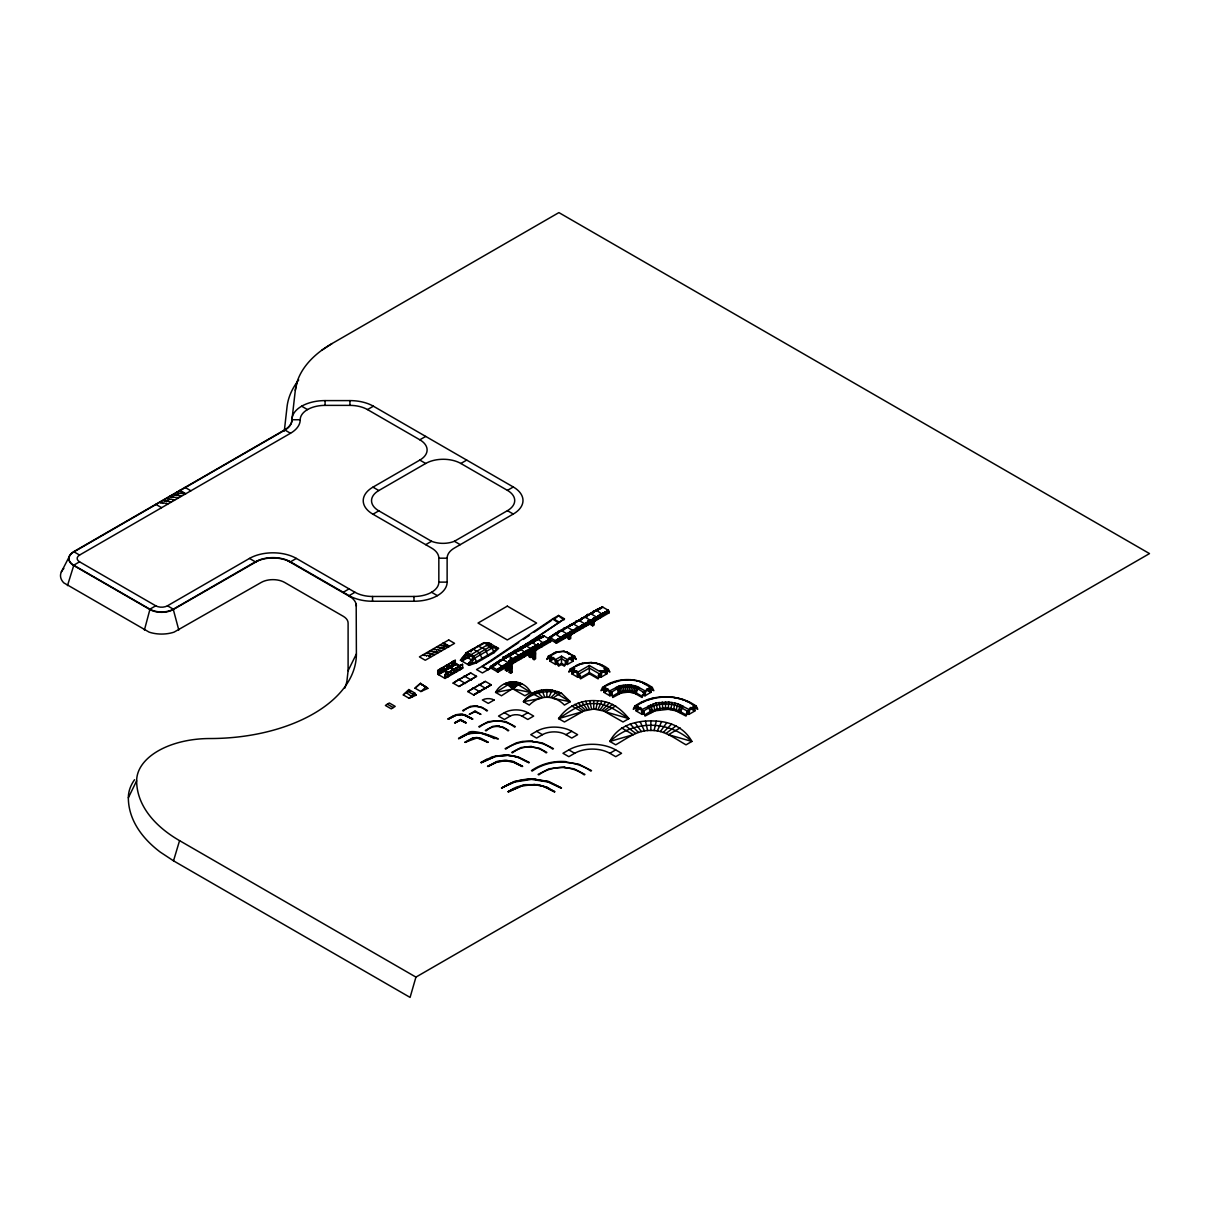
<?xml version="1.0" encoding="UTF-8"?>
<svg xmlns="http://www.w3.org/2000/svg" width="1210" height="1210" viewBox="0 0 1210 1210"><rect width="100%" height="100%" fill="white"/><g stroke="black" fill="none" stroke-linecap="round" stroke-linejoin="round"><path stroke-width="1.5" d="M511.331 658.648C510.212 658.134 510.923 659.995 510.348 658.573M553.378 658.527L550.52 660.675L550.52 657.469L554.921 660.01L555.647 664.487L557.553 663.806M575.34 671.217L576.308 670.915M607.571 689.821L607.934 688.762L603.987 691.545M645.006 690.88L642.071 697.474L634.993 693.466L629.049 692.044L629.593 684.769L637.519 686.66L645.006 690.88L652.326 687.492L653.793 690.698L649.392 688.172M688.944 709.483L686.025 716.078L675.861 710.799L668.207 709.302L668.752 702.012L677.933 703.812L688.944 709.483L696.264 706.095L697.731 709.317L693.345 706.776M630.637 692.226L631.711 685.011M670.869 709.605L671.943 702.375M507.141 760.893L513.01 761.71L522.69 766.399L513.267 761.453L505.114 760.198L496.826 761.498L487.524 766.399L497.34 762.013L505.114 760.818L512.874 762.013L522.145 766.55M481.126 762.527L495.601 756.522L508.382 755.237L517.668 757.052L529.284 762.587L518.061 756.825L505.114 754.813L492.167 756.825L480.945 762.587L486.828 759.199M546.602 787.15L537.845 784.64L525.049 784.67L516.337 787.15L508.034 791.764L522.357 785.834L534.623 784.579L543.517 786.318L554.921 791.764L546.451 787.09L548.871 788.33M535.803 779.558L548.175 781.66L561.5 787.967L548.569 781.448L531.477 778.786L514.386 781.448L501.454 787.967L514.9 781.962L531.477 779.391L548.054 781.962L560.956 788.103M284.305 431.078L287.042 406.832A133.962 77.349 0 0 1 298.704 379.97M63.843 568.488A24.926 14.399 0 0 0 63.843 582.887L149.132 632.134A24.926 14.399 0 0 0 174.074 632.134L261.209 582.449A16.577 9.574 0 0 1 284.652 582.449L343.247 616.283A16.577 9.574 0 0 1 348.102 623.044L348.102 670.733L346.892 681.306A138.182 79.784 0 0 1 344.805 688.157M444.751 677.434L462.628 667.451L445.053 677.6M462.341 667.285L462.628 668.298L445.053 678.447L437.733 674.212L437.733 670.658L455.383 660.221L437.793 670.37L437.793 673.41L455.595 663.383L456.034 664.487L438.459 674.635L437.733 673.788L440.546 672.155M511.195 658.694L510.544 658.542M632.18 692.528L633.768 685.404M673.441 710.104L675.029 702.98M595.895 709.12L597.785 700.832C610.687 700.953 621.123 708.818 628.882 718.619L623.029 721.992L603.82 711.026L593.732 709.045L583.644 711.026L564.435 721.992L558.581 718.619C567.354 705.611 582.494 699.168 597.785 700.832M654.111 730.598L656.274 721.115C670.824 721.705 684.678 728.087 691.878 741.443L686.025 744.831C675.089 738.675 664.169 729.872 650.859 730.477C637.564 729.872 626.629 738.675 615.708 744.831L609.84 741.443C618.673 724.185 638.623 719.814 656.274 721.115M633.632 692.952L635.719 685.964M675.861 710.799L677.933 703.812M508.351 755.554L511.603 755.6M534.593 784.897L537.709 784.942M448.169 718.967L456.291 715.322L462.643 714.52L472.883 719.042L465.094 714.792L460.435 714.051L455.762 714.792L447.987 719.042L453.886 715.624M478.419 738.251L488.265 742.29L480.552 738.115L476.543 737.495L472.399 738.145L464.821 742.29L476.543 738.115L480.158 738.675L487.721 742.441M480.839 733.048C525.488 749.988 471.295 724.745 467.741 733.487C463.657 734.697 450.967 743.091 464.821 735.529C474.26 730.205 486.178 733.305 494.3 738.629M295.3 390.376L297.221 381.604M531.311 746.933L539.373 748.234L546.86 752.438L546.118 752.862C536.499 744.967 522.07 744.967 512.435 752.862L511.694 752.438L520.996 747.538L531.447 746.343M532.521 741.594L542.231 742.88L553.454 748.642L552.713 749.066C539.146 738.992 519.423 738.992 505.84 749.066L505.114 748.642L516.337 742.88L522.584 741.382L532.657 741.004M564.616 767.563L573.933 768.773L584.944 774.43L584.218 774.854C571.075 765.023 551.942 765.023 538.798 774.854L538.072 774.43L549.083 768.773L564.752 766.974M565.826 762.224L578.592 764.1L591.539 770.619L590.798 771.042C573.691 759.063 549.325 759.063 532.203 771.042L531.477 770.619C541.52 763.707 553.847 760.606 565.962 761.635M440.621 668.737L448.018 672.412L448.169 676.723M446.626 669.069L446.913 664.759L454.022 669.795M446.339 665.606L446.702 664.895L453.871 669.039L453.584 672.503M449.515 663.942L449.439 667.451L453.1 669.569M452.192 665.772L452.782 661.386L459.876 666.408M452.192 662.218L452.555 661.507M634.993 693.466L637.519 686.66L636.218 694.086L635.25 692.423C627.642 689.08 618.824 691.53 612.472 696.446M144.413 630.032L149.889 609.522L73.719 565.539A16.577 9.574 0 0 1 73.719 552.002L284.652 430.215A24.866 14.354 0 0 0 291.928 420.067L295.316 390.24A125.674 72.555 0 0 1 331.858 343.67L558.899 212.597L1149.5 553.59L415.938 977.105L410.084 997.403L173.514 860.824L160.34 852.142A154.789 89.374 0 0 1 128.351 797.753A81.554 47.084 0 0 1 134.567 779.724M511.543 681.895L511.028 683.711L513.161 689.019L524.883 695.78L530.751 692.392C523.567 678.432 502.77 678.432 495.586 692.392L501.454 695.78L520.739 683.317L509.017 684.194L495.586 692.392L513.161 689.019L530.751 692.392L517.305 684.194L516.383 682.077L513.161 689.019L505.598 683.317L509.017 684.194L513.161 689.019L519.377 682.803M173.514 860.824L179.564 840.632A146.486 84.579 0 0 1 136.654 780.828A73.235 42.289 0 0 1 209.905 738.539A146.486 84.579 0 0 0 356.39 653.975L356.194 604.259M571.755 656.879L576.157 659.42L574.689 656.198L573.222 656.198L567.369 659.586L564.435 666.181L561.5 664.487L558.581 666.181L555.647 659.586L549.794 656.198L548.327 656.198L546.86 659.42L551.246 656.879M603.896 668.661L609.84 672.095L608.388 668.888L606.921 668.888L601.052 672.261L598.133 678.87L589.33 673.788L580.543 678.87L577.624 672.261L571.755 668.888L570.288 668.888L568.836 672.095L574.78 668.661M680.156 712.69L683.09 706.095L679.385 706.655C667.693 701.709 653.718 703.675 643.538 711.178L645.006 716.078L655.154 710.799L668.207 709.302M67.473 585.61L73.719 565.539M510.181 659.344L510.227 659.374M511.543 755.917L514.719 756.205M537.648 785.245L540.688 785.517M517.305 684.194L517.925 682.38M549.007 697.081L552.214 690.139L561.5 693.239L570.288 701.694L564.435 705.082C554.346 694.676 539.373 694.676 529.284 705.082L523.416 701.694C529.693 692.075 541.309 688.248 552.214 690.139M598.027 709.378L601.778 701.286M657.302 730.961L661.583 721.72M514.628 756.522L517.668 757.052M572.784 671.837L571.755 672.942M572.633 672.942L572.784 669.977M540.598 785.834L543.517 786.318M605.015 688.596L604.713 691.969L604.713 688.762L609.114 691.303L609.84 695.78L612.487 694.767M637.231 709.816L636.944 710.572L636.944 707.366L641.345 709.907L642.071 714.384L636.218 710.996L636.218 707.789M414.652 692.952L412.232 696.915L406.046 692.498L403.308 694.933L409.161 698.321L416.119 695.145L414.652 692.952L408.798 689.564L403.308 694.933M462.583 714.838L464.7 715.019M544.712 697.081L542.564 691.787L544.152 689.836L546.86 691.455L549.567 689.836L551.14 691.787L554.785 690.653L555.148 692.74L570.288 701.694L552.713 698.321L558.581 694.253L559.474 692.211C546.723 690.819 533.277 691.47 523.416 701.694L540.991 698.321L532.203 693.239M464.821 656.032L466.289 652.81L483.864 642.661L491.199 646.049L494.119 652.644L476.543 662.793L469.223 665.334L460.435 660.252L466.289 652.81L485.331 642.661M470.992 651.978L472.157 649.437L473.609 649.437L479.478 652.81L482.397 659.42M652.326 687.492C637.867 676.95 616.979 676.95 602.519 687.492L601.052 690.698L605.454 688.172M696.264 706.095C678.296 693.617 652.735 693.617 634.751 706.095L633.284 709.317L637.685 706.776M477.224 706.383L481.671 707.2L487.524 710.572L486.798 710.996C480.128 704.855 470.04 704.855 463.354 710.996L462.628 710.572L470.418 706.337L477.496 705.808M498.928 726.408L502.906 727.074L508.775 730.447L508.034 730.87C501.787 724.971 492.319 724.971 486.072 730.87L485.331 730.447L492.909 726.318L499.201 725.834M501.348 721.205L505.856 721.644L515.369 726.65L514.628 727.074C504.494 718.997 489.611 718.997 479.478 727.074L478.736 726.65L488.25 721.644L501.605 720.631M128.351 797.753L136.654 780.828M405.728 693.164L408.798 690.91L408.798 689.564M348.102 670.733L356.39 653.975M61.347 571.967L69.424 556.298M517.532 757.354L520.406 758.11M543.381 786.621L546.133 787.332M569.275 658.225L572.194 660.01L572.194 657.302L573.222 657.892L573.222 661.099L567.369 664.487L568.095 660.01L572.496 657.469L572.496 660.675L572.194 659.919M601.052 677.177L601.793 672.684L606.18 670.159L606.18 673.365L605.892 669.977L606.921 670.582L606.921 673.788L601.052 677.177L598.133 675.482M642.359 694.767L645.006 695.78L645.732 691.303L650.133 688.762L650.133 691.969L649.83 688.596M694.812 707.789L694.812 710.996L688.944 714.384L689.685 709.907L694.071 707.366L694.071 710.572L693.784 709.816M464.579 715.322L466.455 715.791M600.069 709.771L605.62 702.042M660.373 731.566L666.71 722.733M520.239 758.398L522.871 759.351M545.982 787.619L548.523 788.542M465.744 722.99L460.435 720.298L454.567 722.839L460.435 719.466L466.289 722.839L460.435 719.92L455.126 722.99M472.339 719.179L466.289 716.078M528.725 762.739L522.69 759.638M554.361 791.915L548.342 788.829M680.64 704.855L678.114 711.661L680.459 711.677L686.327 715.049M466.289 652.81L467.756 653.657L461.902 661.099L472.157 655.185M476.543 662.793L475.076 657.892L473.609 657.045L467.756 664.487L470.69 662.793M469.223 665.334L475.076 657.892L492.651 647.743L498.52 648.424L494.119 652.644M571.755 668.888C582.479 660.66 597.755 660.403 608.388 668.888M611.035 682.773L612.29 682.879L608.388 684.104L620.987 680.398L630.939 679.687M634.751 706.095L636.218 706.095C645.989 698.972 658.527 696.703 670.113 696.915M551.004 697.55L557.22 691.333M602.02 710.33L609.265 703.07M663.292 732.398L671.58 724.109M639.137 687.492L635.25 692.423L642.374 696.446M513.161 683.559L514.794 681.895L515.309 683.711M413.88 693.481L416.119 695.145L413.276 694.495L409.161 698.321M465.124 655.366L461.645 658.709L463.112 659.556L488.265 644.355L488.265 645.202M460.435 660.252L463.733 657.091M415.015 688.172L420.52 683.302L427.841 688.384L420.883 691.545L415.015 688.172L420.52 683.302M420.883 691.545L426.374 686.69M603.82 711.026L612.653 704.386M665.999 733.442L676.087 725.849M513.312 663.216L512.148 664.23L512.148 672.352L510.68 673.199L510.68 665.077L511.845 664.063M536.756 649.694L535.576 650.708L535.576 658.815L534.109 659.662L534.109 651.555L535.289 650.526M571.906 634.297L570.727 635.311L570.727 638.517L569.275 639.364L569.275 636.158L570.439 635.144M591.236 621.774L591.236 624.995L592.703 625.842L592.703 622.621L593.883 621.607M592.703 622.621L595.35 620.76M455.852 681.29L470.69 672.942L476.543 676.33L458.968 686.478L453.1 683.09L456.034 681.396M495.041 664.335L491.199 667.194L490.307 666.68L490.307 667.708L497.93 672.095L550.671 641.648L550.671 640.635L549.794 640.135L497.053 670.582L497.93 671.081L550.671 640.635M467.756 691.545L485.331 681.396L491.199 684.784L473.609 694.933L467.756 691.545L485.331 681.396M552.35 636.369L549.794 638.275L548.901 637.761L548.901 638.774L551.82 637.095M609.265 611.716L556.524 642.162L555.647 641.648L608.388 611.201L609.265 611.716L609.265 612.729L556.524 643.175L543.925 635.9L537.89 638.502L496.871 662.188L491.199 666.347L491.199 668.207M497.053 671.595L497.053 669.735L502.906 665.666L549.794 639.288L544.666 643.508L503.647 667.194L497.053 669.735L491.199 666.347L543.925 635.9L543.048 637.262M609.265 612.729L608.388 610.354L602.519 606.981L596.666 609.689L549.794 637.428L549.794 641.149L550.671 641.648M548.901 637.761L602.519 606.981L555.466 633.254L549.794 637.428L555.647 640.801L562.242 638.275L603.261 614.589L608.388 610.354L561.5 636.747L555.647 640.801L555.647 642.661M490.307 667.708L496.13 664.351L487.902 669.78L482.034 666.392L553.076 618.612L558.581 615.436L564.435 618.824L524.565 645.943M518.712 642.555L490.882 661.28L476.543 669.569L482.397 672.942L492.319 667.224M523.34 639.44L529.526 635.265M534.17 632.149L551.17 620.7M514.825 651.661L564.435 618.824M491.199 684.784L473.609 694.933L491.199 684.784L485.331 688.172M497.053 662.293L491.199 666.347L543.925 635.9L537.709 639.077L544.666 643.932M491.199 666.347L496.69 662.747L503.647 667.617M321.875 350.189L332.039 343.579M387.366 704.175L385.4 705.46L391.253 708.848L395.201 706.383L389.348 702.995L387.366 704.175L393.235 707.563M544.107 642.767L549.794 639.288L497.053 669.735L549.794 639.288L497.053 669.735L544.107 642.767L543.925 641.996M602.701 613.848L608.388 610.354L555.647 640.801L608.388 610.354L555.647 640.801L602.701 613.848L602.519 613.062M549.794 656.198L557.386 652.069L564.178 651.283L574.689 656.198M591.508 662.777L594.17 662.717M630.667 680.035L634.388 680.08M669.841 697.262L674.635 697.444M73.719 551.669L284.652 429.883A24.866 14.354 0 0 0 291.928 419.734A33.139 19.133 0 0 1 325.082 400.601L349.932 400.601A33.139 19.133 0 0 1 373.376 406.197L513.282 486.98A33.139 19.133 0 0 1 513.282 514.038L454.4 548.039A24.866 14.354 0 0 0 447.125 558.188L447.125 582.116A33.139 19.133 0 0 1 413.971 601.249L372.544 601.249A33.139 19.133 0 0 1 349.1 595.653L290.506 561.818A24.866 14.354 0 0 0 255.355 561.818L173.317 609.174A16.577 9.574 0 0 1 149.889 609.174L73.719 565.206A16.577 9.574 0 0 1 73.719 551.669L79.573 555.057L290.506 433.271A33.139 19.133 0 0 0 300.216 419.734A24.866 14.354 0 0 1 325.082 405.38L349.932 405.38A24.866 14.354 0 0 1 367.507 409.585L419.825 439.79L425.693 436.417M179.7 493.695L180.35 493.317L178.672 493.105M164.53 502.952L165.407 503.466M171.275 499.064L172.153 499.579M174.633 497.113L175.526 497.628M181.379 493.226L182.256 493.74M166.723 503.209L166.072 503.587L167.903 503.889M184.313 492.893L183.572 493.65M176.841 497.537L178.006 498.051M73.719 565.206L79.573 561.818L155.742 605.802A8.289 4.779 0 0 0 167.464 605.802L249.487 558.43A33.139 19.133 0 0 1 296.374 558.43L354.969 592.265A24.866 14.354 0 0 0 372.544 596.47L413.971 596.47A24.866 14.354 0 0 0 438.837 582.116L447.125 582.116M367.507 409.585L373.376 406.197M149.889 609.174L155.742 605.802M438.837 582.116L438.837 558.188A24.866 14.354 0 0 0 431.546 548.039L372.952 514.22A33.139 19.133 0 0 1 372.952 487.146L419.825 460.087L425.693 463.475A24.866 14.354 0 0 1 460.844 463.475L507.429 490.368L513.282 486.98M372.952 487.146L378.821 490.534L425.693 463.475M149.889 609.522A16.577 9.574 0 0 0 173.317 609.522L257.791 560.911M290.506 561.818L296.374 558.43M372.952 514.22L378.821 510.832L431.546 541.278A19.95 11.51 0 0 0 454.4 541.278L507.429 510.665L513.282 514.038M460.844 463.475L466.712 460.087M343.247 592.265L349.1 588.877M425.693 544.666L431.546 541.278M349.1 595.653L354.969 592.265M427.69 653.627L428.355 653.234L426.661 653.022M433.407 649.135L435.086 649.346L434.435 649.725M424.317 655.563L424.982 655.185L423.303 654.973M441.166 645.837L441.832 645.459L440.137 645.248M428.869 653.445L430.548 653.657L429.883 654.035M433.256 652.099L433.921 651.721L432.227 651.509M428.204 655.517L429.384 656.032L428.718 656.41M438.307 649.694L439.487 650.193L438.822 650.572M430.397 655.775L429.747 656.153L431.274 656.455M447.987 645.459L446.596 646.427L448.426 646.73L447.246 646.049M433.77 654.005L434.647 654.504M440.516 650.103L441.393 650.617M467.756 654.504L468.784 653.914L468.482 657.302L468.482 654.081L473.609 657.892L473.609 657.045M440.546 671.747L437.733 673.365L438.232 674.333L455.822 664.184L452.48 665.273M440.773 671.611L446.399 668.359M446.626 668.222L452.268 664.971M455.308 663.216L452.404 665.061M446.399 668.782L440.621 671.777M449.439 667.028L446.475 668.404M437.733 674.212L455.641 663.745M486.874 645.837L489.974 644.053L488.507 643.206M471.34 655.139L468.633 656.954M488.265 645.883L491.199 644.189L483.864 642.661L489.732 643.342L498.52 648.424M467.756 652.81L473.609 656.198L491.199 646.049M447.791 672.291L447.942 673.304L447.791 672.548M445.053 674.893L448.169 673.183M447.942 672.715L453.659 669.493M453.81 669.327L459.513 666.12M444.902 674.469L462.553 664.366L459.739 665.984M490.458 648.167L491.199 646.896L497.053 647.577L496.327 648M462.477 664.32L444.977 674.847L445.053 678.447M454.794 672.049L444.539 677.978L462.114 667.829M457.728 670.37L460.647 668.676M557.114 617.13L552.713 619.671L552.713 618.855L558.581 623.044M453.1 683.09L470.69 672.942M502.725 659.48L502.846 657.091L502.906 659.586M508.593 656.092L508.699 653.702L508.775 656.198M514.628 652.81L514.553 650.314L514.553 652.175M520.3 649.331L520.421 646.942L520.497 649.437M526.168 645.943L526.274 643.554L526.35 646.049M532.022 642.555L532.143 640.166L532.203 642.661M502.846 658.104L532.279 641.103M502.8 658.285L532.097 641.164M534.729 639.984L535.213 641.103M490.307 666.68L543.925 635.9L537.331 639.288M511.255 654.338L511.452 653.43L511.633 654.549M517.774 651.161L517.457 650.299M458.968 686.478L476.543 676.33M558.173 631.363L558.793 632.391M564.026 627.975L564.178 628.898M569.849 625.419L570.364 624.859M575.718 622.031L576.232 621.486M581.617 617.826L582.237 618.855M587.47 615.119L587.621 614.362L587.621 615.376M520.633 653.914L520.557 655.654M526.456 650.844L526.531 652.916M532.385 649.543L532.279 647.017L532.203 649.437M538.208 643.765L538.072 646.049M508.85 660.72L508.956 663.065M508.729 661.083L538.178 644.083M538.178 644.506L508.881 661.628M564.662 629.003L564.329 628.141M587.47 614.438L587.939 615.557L587.939 614.71M593.293 611.882L593.475 610.974L593.475 611.988M508.729 661.719L538.027 644.809M538.148 645.127L508.881 662.052M541.656 645.248L540.93 643.387L541.944 646.684M510.68 665.077L512.148 664.23M534.109 651.555L535.576 650.708M564.223 634.842L565.388 638.063L565.236 636.536M570.727 632.512L570.228 631.378L570.228 632.391M576.958 631.378L576.414 628.353M582.267 625.646L582.267 624.965M588.317 622.364L587.803 621.229L588.831 624.526M594.17 618.991L593.656 617.841L593.656 618.855M505.402 666.876L505.402 670.159L506.869 669.311L508.336 670.159L508.336 665.243M535.576 653.914L534.109 654.761L532.642 653.914L532.642 658.815L534.109 659.662M505.402 670.159L506.869 671.005L508.336 670.159M528.846 653.355L528.846 656.622L530.298 657.469L531.765 656.622L531.765 651.721M569.275 636.158L570.727 635.311M509.213 664.23L509.213 672.352L510.68 671.505L512.148 672.352M591.236 624.995L592.703 624.148M592.703 625.842L594.17 624.995L594.17 621.774M548.327 656.198L556.343 651.872L564.178 651.283M547.162 658.739L551.563 656.213M553.741 657.469L549.794 660.252M448.532 719.179L456.155 715.019L462.643 714.52M549.794 657.892L549.794 661.099L554.18 658.573M555.647 659.586L561.5 656.198L567.369 659.586M555.647 661.28L557.553 661.189L557.553 663.897L558.279 663.473M557.114 661.28L561.5 658.739L565.902 661.28M555.647 663.64L557.553 663.05M475.817 711.419L469.223 714.384L475.076 710.996L480.945 714.384L474.35 711.419M558.264 665.152L561.5 663.292L564.737 665.152M570.288 668.888L580.014 663.791L591.766 662.445M569.139 671.429L573.601 668.858M458.787 738.629L468.134 733.714L480.899 732.731M575.718 671.005L572.496 673.365L572.496 670.159L576.883 672.684L577.624 677.177L580.543 675.482M504.373 712.69L498.52 716.078L504.373 719.466L510.242 716.078A8.289 4.779 0 0 1 521.949 716.078L527.817 719.466L533.67 716.078L527.817 712.69A16.577 9.574 0 0 0 504.373 712.69L510.242 716.078M571.755 670.582L571.755 673.788L576.883 670.824M577.624 672.261L589.33 665.5L601.052 672.261M577.624 673.955L579.529 673.879L579.529 676.587L578.35 676.753L578.35 673.531M579.091 673.955L589.33 668.041L599.585 673.955M577.624 676.33L579.529 675.74M465.381 742.441L472.792 738.372L478.479 737.934M580.24 677.842L589.33 672.594L598.436 677.842M521.949 716.078L527.817 712.69M600.115 670.537L603.034 672.049M602.519 687.492L609.84 684.104M601.355 690.033L605.756 687.492M481.489 762.739L495.495 756.205L508.382 755.237M605.015 691.303L607.934 689.609M536.605 731.294L530.751 734.682L536.605 738.07L542.458 734.682A16.577 9.574 0 0 1 565.902 734.682L571.755 738.07L577.624 734.682L571.755 731.294A24.866 14.354 0 0 0 536.605 731.294L542.458 734.682M603.987 689.186L603.987 692.392L608.388 689.851M603.987 687.492L609.84 690.88L619.127 685.964L629.593 684.769M609.84 692.559L611.746 692.483L611.746 695.19M629.049 692.044L621.214 692.952L612.774 697.474L611.307 692.559C620.503 684.905 634.342 684.905 643.538 692.559M609.84 694.933L611.746 694.343M488.084 766.55L497.219 761.71L507.171 760.576M565.902 734.682L571.755 731.294M645.006 695.78L650.859 692.392L650.859 689.186M633.586 708.636L637.988 706.111M640.166 707.366L636.218 710.149M639.803 708.425L637.231 709.907L637.231 707.2M501.999 788.103C511.845 781.312 523.945 778.242 535.833 779.24M568.836 749.898L562.968 753.285L568.836 756.673L574.689 753.285A24.866 14.354 0 0 1 609.84 753.285L615.708 756.673L621.562 753.285L615.708 749.898A33.139 19.133 0 0 0 568.836 749.898L574.689 753.285M636.218 710.996L641.345 708.047M636.218 706.095L642.071 709.483L656.002 702.98L668.752 702.012M642.071 711.178L643.977 711.087L643.977 713.794L642.071 714.384M642.071 713.537L643.977 712.947M508.215 791.703L513.902 788.391M508.593 791.915L522.266 785.517L534.623 784.579M644.703 715.049C654.822 707.532 669.19 705.657 680.459 711.677L679.385 706.655L687.477 711.178M609.84 753.285L615.708 749.898M473.609 694.933L479.478 691.545M595.925 610.354L602.519 606.981L549.794 637.428L554.921 634.463M680.156 727.921L668.434 734.682L691.878 741.443C668.283 719.874 633.435 719.874 609.84 741.443L633.284 734.682L621.562 727.921M595.925 610.778L600.871 608.569M537.331 639.712L542.277 637.489M615.708 705.929L605.454 711.843L628.882 718.619C618.129 711.964 607.193 702.919 593.732 703.585C580.271 702.919 569.335 711.964 558.581 718.619L582.01 711.843L571.755 705.929M474.396 737.677L472.535 738.115M486.798 644.355L489.732 643.342M478.736 684.361L486.072 688.596M472.883 687.749L480.204 691.969M519.029 684.951L521.949 683.937M558.581 694.253L561.5 693.239M593.626 663.019L596.47 663.171M633.858 680.398L637.731 680.746M674.091 697.746L678.991 698.291M567.369 661.28L565.463 661.189L565.463 663.897L567.369 664.487M601.052 673.955L599.147 673.879L598.784 676.375M643.1 692.483L645.006 692.559M688.944 711.178L687.038 711.087L687.038 713.794L688.944 714.384M450.392 674.59L450.77 671.081L450.619 674.046M563.648 651.6L566.673 651.872L568.881 654.202M595.683 663.428L598.663 663.791M636.929 681.003L640.892 681.638M678.205 698.563L683.136 699.471M597.619 663.987L600.689 664.577M643.811 682.773L639.848 681.835M682.092 699.667L686.962 700.953L694.812 706.095M599.434 664.683L602.474 665.47M291.928 419.734L300.216 419.734M438.837 558.188L447.125 558.188M478.011 646.049L485.331 649.437L488.265 656.032M554.18 652.81L557.386 652.069M568.836 652.81L565.63 652.069M645.006 684.104L646.473 684.104L642.555 682.879L650.859 687.492M640.604 702.707L645.323 701.059M690.411 702.707L685.692 701.059M576.202 665.47L577.624 665.5M577.987 664.577L579.242 664.683M565.463 663.05L567.369 663.64M602.368 670.915L606.044 673.032M599.147 675.74L601.052 676.33M599.147 676.496L600.326 676.753L600.326 673.531M643.69 695.266L643.1 694.343L645.006 694.933M687.038 712.947L688.944 713.537M580.014 663.791L581.057 663.987M613.954 681.638L614.998 681.835M647.894 699.471L648.923 699.667M582.207 663.171L582.993 663.428M617.115 680.746L617.917 681.003M652.024 698.291L652.825 698.563M504.373 683.937L507.308 684.951M288.071 560.911L351.263 597.392M508.412 682.38L511.028 683.711L513.161 681.835L513.161 689.019M574.811 704.386L583.644 711.026M301.638 406.197L307.491 409.585M596.666 609.689L602.519 606.981L596.303 610.142L603.261 615.013M284.652 429.883L290.506 433.271M600.024 615.603L599.373 614.544L599.994 615.421M599.373 615.391L600.402 616.828M590.435 613.53L597.029 617.342L597.543 619.49M593.52 617.932L594.231 618.855M584.944 616.45L584.944 617.13M590.979 619.943L590.979 620.609M454.4 541.278L460.254 544.666M584.581 616.918L591.176 620.715L591.675 622.878M587.652 621.32L588.136 622.258M578.713 620.291L585.307 624.103L585.822 626.266M581.798 625.54L582.827 626.493M572.859 623.679L579.454 627.491L579.968 629.639M560.033 617.13L564.435 619.671M553.076 618.612L558.944 621.985M567.006 627.067L573.585 630.864L574.1 633.027M570.076 631.469L571.241 634.675L570.651 632.467M561.5 629.986L561.5 630.652M567.55 633.465L567.55 634.146M693.043 706.111L697.429 708.636M561.137 630.44L567.732 634.252L568.246 636.415M690.849 707.366L694.812 710.149M691.228 708.425L693.784 709.907L693.784 707.2M689.685 708.047L694.812 710.996M569.275 639.364L567.808 638.517L567.808 635.311M555.647 633.359L549.794 637.428L555.284 633.828L562.242 638.698M561.5 636.747L561.682 637.534M649.089 687.492L653.491 690.033M650.859 691.545L646.911 688.762L647.274 689.821M646.911 689.609L649.83 691.303M646.473 689.851L650.859 692.392M686.312 713.371L687.628 713.87M601.052 665.5L606.921 668.888M605.076 668.858L609.538 671.429M606.921 672.942L605.892 671.837M601.793 670.824L606.921 673.788M573.222 656.198L566.673 651.872M571.453 656.213L575.854 658.739M569.275 657.469L573.222 660.252M568.836 658.573L573.222 661.099M540.779 643.478L541.808 645.263M532.097 640.74L502.8 657.665M531.84 642.449L538.435 646.261L538.949 648.424M534.926 647.698L535.939 648.651M525.987 645.837L532.582 649.649L533.081 651.797M431.546 592.265L437.415 595.653M549.794 661.099L555.647 664.487M571.755 673.788L577.624 677.177M603.987 692.392L609.84 695.78M523.023 646.745L523.491 647.864M529.057 650.239L530.237 651.948M529.057 651.086L530.086 652.024M520.118 649.226L526.713 653.022L527.227 655.185M519.755 649.861L519.604 650.783M530.298 655.775L531.765 656.622M523.854 654.67L523.204 653.627L524.369 656.833M514.265 652.598L520.86 656.41L521.374 658.573M517.971 657.862L517.487 656.924L517.668 658.043M511.921 654.549L511.301 653.521L511.769 654.64M495.828 647.426L497.295 648.273L493.816 651.63L476.241 661.779L470.448 663.776L468.981 662.944M508.412 655.986L513.161 658.739M486.072 643.932L491.199 647.743M491.199 646.896L492.651 647.743M511.482 661.235L512.511 662.672M508.986 660.645L508.775 662.959M502.543 659.374L509.138 663.171L509.652 665.334M505.765 664.532L506.793 665.47M505.629 664.608L506.642 666.044M502.906 665.666L503.088 666.453M509.213 672.352L510.68 673.199M185.039 487.388L190.893 490.776M179.912 490.352L185.765 493.74M179.549 490.564L185.402 493.952M443.586 642.918L449.439 646.306M179.186 490.776L185.039 494.164M443.223 643.13L449.076 646.518M183.572 493.483L184.752 494.164M442.86 643.342L448.713 646.73M472.157 660.252L467.756 657.726L467.756 653.657M482.397 666.15L488.265 669.523M445.93 646.306L444.388 646.004L446.218 646.306L445.567 646.684M176.978 492.213L178.157 492.893L177.492 493.272M442.346 645.671L444.025 645.883L443.359 646.261M181.379 496.1L179.549 495.813L180.714 496.478M442.558 648.242L441.015 647.955L442.86 648.242L442.195 648.636M175.813 494.754L176.69 495.253M439.487 647.32L440.364 647.819M173.62 494.164L174.785 494.829L174.134 495.223M175.299 495.041L176.978 495.253L176.327 495.646M173.62 494.33L174.497 494.829M438.973 647.622L440.652 647.819L440.001 648.212M437.294 646.896L438.171 647.41M436.78 647.199L438.459 647.41L437.793 647.789M172.44 496.69L173.317 497.204M170.247 496.1L171.412 496.781L170.761 497.159M171.926 496.992L173.62 497.204L172.954 497.582M170.247 496.266L171.124 496.781M435.6 649.558L437.294 649.77L436.628 650.148M174.633 499.987L172.803 499.7L173.983 500.38M452.343 661.628L459.739 665.651L459.588 666.498L459.513 665.53M435.827 652.145L434.284 651.842L436.114 652.145L435.449 652.523M452.343 661.976L452.48 665.697M460.435 667.028L455.308 664.063L455.308 660.509M168.568 498.943L170.247 499.155L169.582 499.533M432.741 651.207L433.619 651.721M166.874 498.051L168.054 498.732L167.388 499.11M430.034 651.086L431.713 651.298L431.062 651.676M171.275 501.938L169.445 501.651L170.61 502.316M459.437 669.115L459.437 666.408M456.699 667.739L456.775 671.671L456.034 671.247L456.775 670.824M432.454 654.081L430.911 653.793L432.741 654.081L432.091 654.459M459.815 669.917L459.739 666.332M459.588 670.053L459.664 666.286M165.709 500.592L166.587 501.091M429.384 653.158L430.261 653.657M165.195 500.88L166.874 501.091L166.224 501.469M164.379 500.668L163.501 500.169L164.681 500.668L164.016 501.046M427.175 652.735L428.053 653.234M446.475 665.016L453.871 669.372M453.584 669.795L453.659 668.903M464.095 675.906L471.416 680.126M160.143 501.938L161.308 502.619L160.658 502.997M161.822 502.831L163.501 503.042L162.851 503.42M160.143 502.105L161.021 502.619M425.496 655.396L427.175 655.608L426.525 655.986M453.947 673.304L453.947 669.75M453.735 673.425L453.81 669.674M447.791 672.034L440.621 668.404L448.018 672.76M155.742 504.313L161.595 507.686M249.487 558.43L255.355 561.818M447.246 672.942L443.586 670.824L443.586 667.285M458.227 679.294L465.563 683.514M440.833 671.656L440.833 668.948M447.73 675.876L447.73 673.183M440.697 672.412L440.697 668.858M440.47 672.548L440.47 668.994M447.866 676.813L447.942 673.047M421.534 684.436L423.424 685.525M426.676 687.401L424.029 685.873L424.559 686.478M421.534 684.739L422.668 685.087M423.802 686.04L424.937 686.705M427.841 688.384L424.408 686.1M409.494 690.955L410.629 691.606M413.215 693.466L415.484 694.767M407.422 691.122L413.276 694.495M167.464 605.802L173.317 609.174M179.564 840.632L415.938 977.105M625.646 725.849L635.734 733.442M536.499 691.333L542.715 697.55M509.017 684.194L506.945 682.803L511.028 683.711L509.954 682.077M578.198 703.07L585.443 710.33M630.153 724.109L638.426 732.398M581.844 702.042L587.394 709.771M642.071 709.483L643.538 711.178M615.708 687.492L619.596 692.423L618.628 694.086L617.327 686.66L618.597 688.46L619.853 693.466M609.84 690.88L611.307 692.559M473.609 656.198L475.076 657.892M426.298 687.189L427.19 688.006M425.164 686.524L426.071 687.356M635.008 722.733L641.345 731.566M450.18 667.875L449.742 666.77M444.312 671.247L443.873 670.159M414.259 693.693L415.106 694.555M650.375 704.855L652.901 711.661L650.557 711.677L651.645 706.655L647.925 706.095L650.859 712.69M541.49 690.139L542.564 691.787L538.934 690.653L538.571 692.74L534.245 692.211L535.138 694.253M594.685 621.138L594.08 618.945L594.397 619.702M588.68 623.105L588.226 622.318L588.529 623.089M582.509 625.615L582.827 627.99M576.505 629.079L576.958 629.865M535.637 647.773L536.091 650.072M523.779 654.625L524.233 655.412M518.213 658.784L517.336 657L518.515 660.221M585.685 701.286L589.436 709.378M653.082 703.812L655.154 710.799M619.127 685.964L621.214 692.952M640.135 721.72L644.431 730.961M656.002 702.98L657.59 710.104M621.078 685.404L622.666 692.528M589.678 700.832L591.569 709.12M659.072 702.375L660.146 709.605M623.135 685.011L624.209 692.226M173.317 609.522L178.793 630.032M645.459 721.115L647.622 730.598M662.263 702.012L662.808 709.302M625.252 684.769L625.797 692.044M688.218 710.754L688.218 713.961M665.515 701.891L665.515 709.196M650.859 720.903L650.859 730.477M644.264 692.135L644.264 695.357M642.797 710.754L642.797 713.961M627.43 684.678L627.43 691.984M610.581 692.135L610.581 695.357M601.642 607.314L601.642 608.327M600.402 616.238L600.402 617.841M599.661 614.71L599.706 615.587M596.848 617.236L596.666 617.13M594.534 619.626L594.534 621.229M593.989 618.204L593.838 618.96M593.626 611.231L593.808 612.184M593.732 700.666L593.732 709.045M592.93 611.852L592.93 613.364M590.798 613.742L590.616 613.636M589.33 665.5L589.33 673.788M588.68 622.999L588.68 624.617M587.803 621.229L587.984 622.348M587.062 615.24L587.062 616.752M586.926 615.33L586.926 616.828M585.126 623.997L584.944 623.891M582.086 624.859L582.131 625.736M581.753 617.735L581.934 618.855M581.934 624.617L581.934 625.63M581.208 618.628L581.057 620.216M579.272 627.385L579.091 627.279M579.091 620.503L578.894 620.397M576.232 628.247L576.262 629.109M576.051 621.38L576.081 622.242M576.081 627.99L576.081 629.003M575.899 621.123L575.899 622.137M573.404 630.758L573.222 630.652M573.222 623.891L573.041 623.785M572.496 623.891L572.345 625.252M570.545 631.741L570.409 632.497M570.182 624.753L570.364 625.706M570.031 624.511L570.031 625.525M567.369 627.279L567.188 627.173M566.628 660.857L566.628 664.063M564.359 634.766L564.541 635.885M563.633 628.777L563.633 630.274M561.5 656.198L561.5 664.487M558.581 615.436L558.581 616.283M558.324 631.272L558.506 632.391M557.765 632.149L557.765 633.662M557.629 632.24L557.629 633.753M556.524 642.162L556.524 643.175M556.373 660.857L556.01 664.275M550.807 657.302L550.807 660.01M546.86 689.745L546.86 696.915M541.808 645.157L541.808 646.775M540.93 643.387L541.112 644.506M538.148 643.644L538.253 646.155M535.939 648.545L535.939 650.148M535.395 647.804L535.062 646.775L535.062 647.789M535.213 647.017L535.243 647.894M534.88 639.893L535.062 641.013M534.185 640.861L534.185 642.374M530.298 652.568L530.298 657.469M530.086 651.933L530.086 653.536M529.36 644.491L529.027 643.281L529.027 644.295M529.36 650.405L529.39 651.267M529.163 643.538L529.209 644.401M529.209 650.148L529.209 651.161M526.426 650.405L526.35 652.81M524.233 655.306L524.233 656.924M523.491 653.793L523.537 654.655M523.31 646.911L523.34 647.789M523.34 653.536L523.34 654.549M523.159 646.669L523.159 647.683M520.557 653.793L520.678 656.304M518.364 658.694L518.364 660.297M517.305 650.042L517.305 651.056M515.505 661.946L514.704 657.166L514.628 659.586M512.647 663.594L511.633 660.297L511.633 661.31M512.511 662.082L512.511 663.685M511.769 660.554L511.815 661.416M506.869 666.09L506.869 671.005M506.642 667.073L505.765 663.685L505.765 664.698M505.916 658.013L505.583 656.818L505.583 657.832M505.916 663.942L505.946 664.804M505.735 657.06L505.765 657.938M500.063 661.401L499.73 660.191L499.73 661.205M499.866 660.448L499.911 661.31M499.034 661.159L499.034 662.672M497.93 671.081L497.93 672.095M470.69 654.504L470.614 655.563M462.553 664.698L462.628 668.298M413.971 596.47L413.971 601.249M372.544 596.47L372.544 601.249M349.932 400.601L349.932 405.38M325.082 400.601L325.082 405.38M349.1 595.986A24.866 14.354 0 0 1 356.39 606.134M255.355 562.151A24.866 14.354 0 0 1 290.506 562.151M419.825 439.79A24.866 14.354 0 0 1 419.825 460.087M507.429 490.368A24.866 14.354 0 0 1 507.429 510.665M378.821 510.832A24.866 14.354 0 0 1 378.821 490.534M79.573 561.818A8.289 4.779 0 0 1 79.573 555.057M167.903 500.834L167.237 501.227L169.067 501.515L167.903 500.834M178.006 495.011L177.356 495.389L179.186 495.677L178.006 495.011M448.713 639.954L419.416 656.879L425.27 660.252L454.567 643.342L448.713 639.954M507.308 606.134L478.011 623.044L507.308 639.954L536.605 623.044L507.308 606.134M437.143 651.887L436.477 652.266L438.307 652.568L437.143 651.887M443.873 648L443.223 648.379L445.053 648.666L443.873 648M510.68 666.604L509.213 667.451L510.68 668.298L512.148 667.451L510.68 666.604M494.119 700L488.265 703.388L482.397 700A8.289 4.779 0 0 1 494.119 700"/></g></svg>
